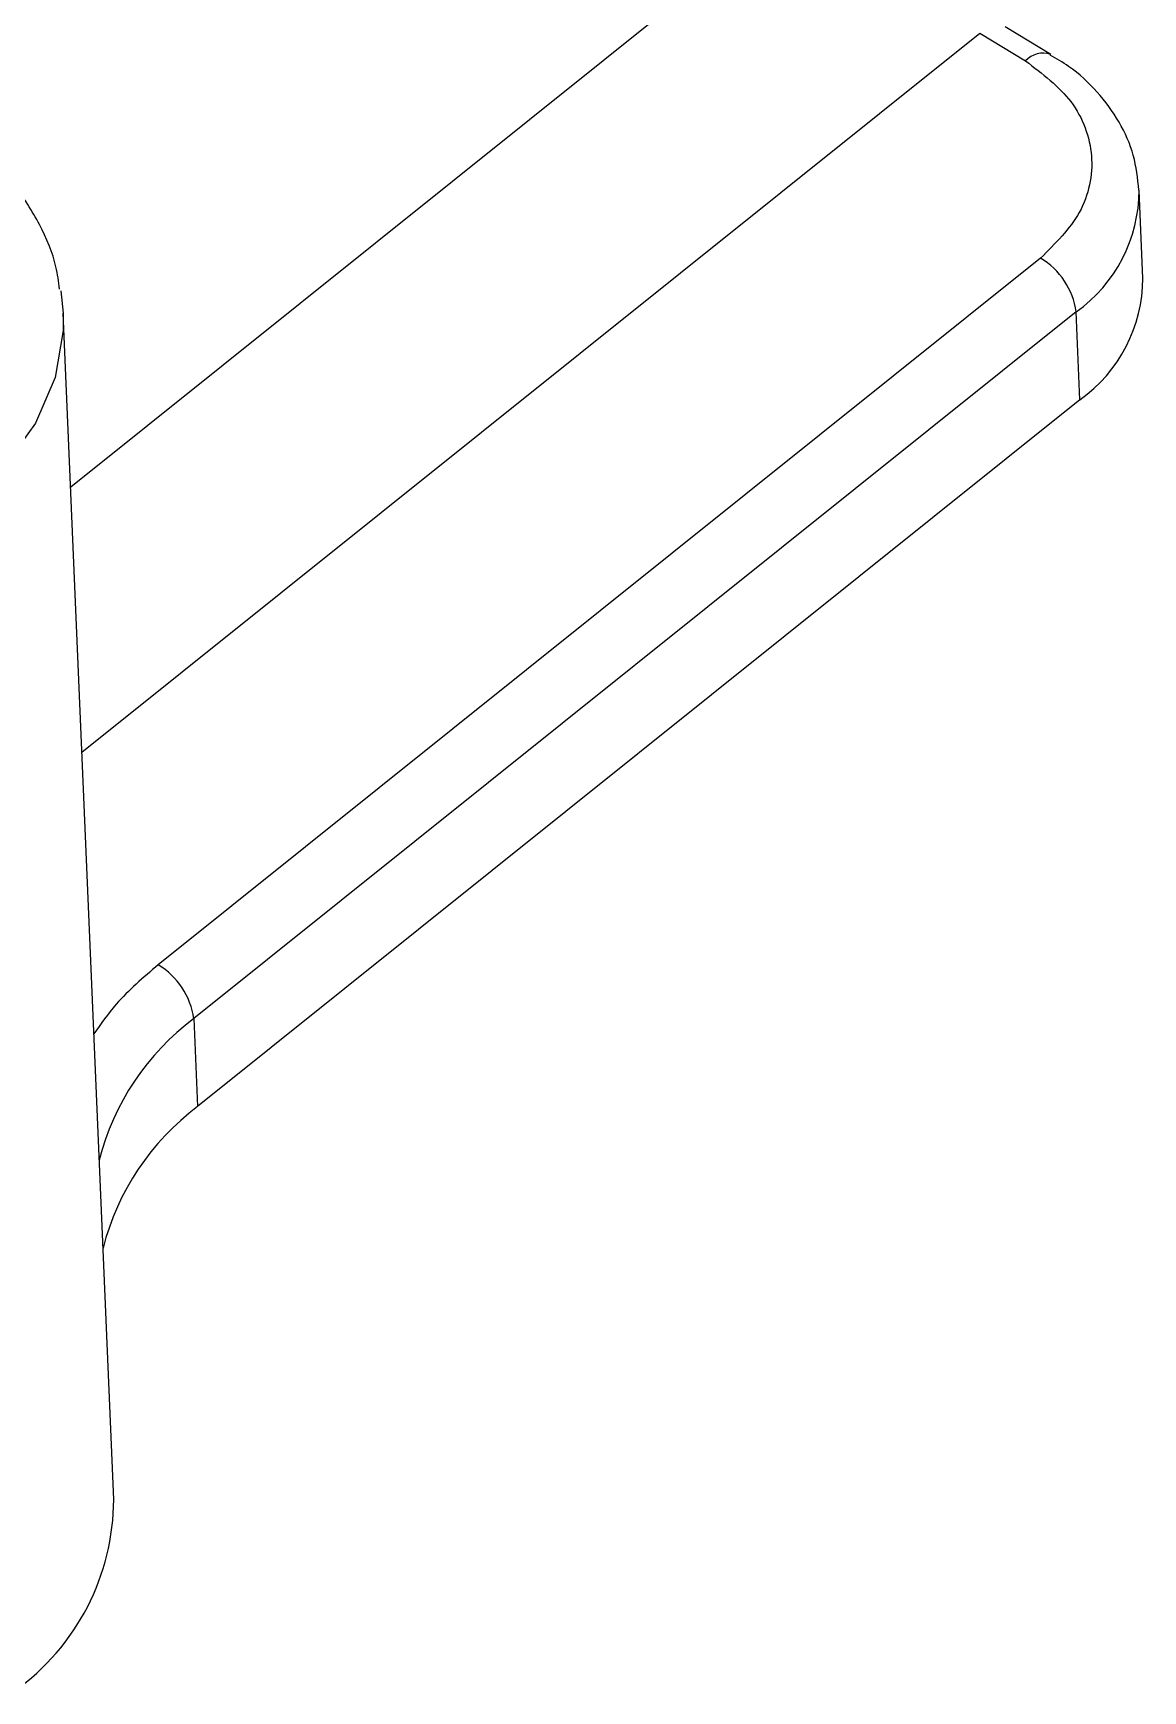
# Model space of a CAD drawing. Header units: millimetres. Extents: x -206 to 279, y 0 to 384.
# Drawn here: x -68.38 to -56.34, y 244.3 to 262.27 of the extents above; entities that cross this region are included whole.
import ezdxf

# ---------------------------------------------------------------- set-up
doc = ezdxf.new("R2010")
doc.units = ezdxf.units.MM

msp = doc.modelspace()

# ---------------------------------------------------------------- linework, layer by layer
at = {"color": 8, "linetype": 'Continuous', "lineweight": 25}
for p, q in [((-67.9689, 257.3498), (-59.4003, 264.2092)), ((-67.8464, 254.4725), (-58.1106, 262.2663))]:
    msp.add_line(p, q, dxfattribs=at)
at = {"color": 7, "linetype": 'Continuous', "lineweight": 25}
for p, q in [((-57.3403, 262.0356), (-57.8359, 262.3366)), ((-58.1106, 262.2663), (-57.615, 261.9654)), ((-56.3427, 259.6105), (-56.3832, 260.5628)), ((-57.4519, 259.8283), (-67.0198, 252.1688)), ((-68.0738, 259.4749), (-68.049, 259.2319)), ((-57.065, 259.2455), (-66.6329, 251.586)), ((-57.0244, 258.2932), (-57.065, 259.2455)), ((-67.5019, 246.3761), (-68.049, 259.2319)), ((-57.0244, 258.2932), (-66.5924, 250.6337)), ((-66.6329, 251.586), (-66.5924, 250.6337))]:
    msp.add_line(p, q, dxfattribs=at)
at = {"color": 8, "linetype": 'Continuous', "lineweight": 25, "flags": 128}
msp.add_lwpolyline([(-68.049, 259.2319), (-68.0495, 259.0447), (-68.138, 258.5343), (-68.3513, 258.0397), (-68.6829, 257.576), (-69.1228, 257.1571), (-69.6575, 256.7958), (-70.2708, 256.5031), (-70.9441, 256.2879), (-71.657, 256.1567), (-72.3877, 256.1136), (-73.1141, 256.1597), (-73.8141, 256.2938), (-74.4664, 256.5117), (-75.0513, 256.8069)], dxfattribs=at)
at = {"color": 8, "linetype": 'Continuous', "lineweight": 25}
for centre, radius, start, end in [((-57.4231, 261.7889), 0.2607, 71.90923, 137.40592), ((-58.0071, 260.568), 1.6238, 305.46507, 359.89932), ((-64.9925, 249.3793), 2.7497, 126.62708, 165.82081)]:
    msp.add_arc(centre, radius, start, end, dxfattribs=at)
at = {"color": 7, "linetype": 'Continuous', "lineweight": 25}
for centre, radius, start, end in [((-57.8765, 259.1266), 0.8202, 8.33288, 58.82205), ((-57.967, 259.6161), 1.6244, 305.46964, 359.8029), ((-67.4444, 251.4671), 0.8202, 8.33288, 58.82205), ((-64.9289, 248.4116), 2.7758, 126.81917, 165.62873), ((-70.0602, 246.3849), 2.5584, 305.46964, 359.8029)]:
    msp.add_arc(centre, radius, start, end, dxfattribs=at)
for points, knots in [([(-57.615, 261.9654), (-57.4317, 261.8268), (-57.1498, 261.6137), (-56.9553, 261.2415), (-56.8841, 260.9352), (-56.9081, 260.6233), (-57.0443, 260.2315), (-57.2913, 259.9871), (-57.4519, 259.8283)], [0, 0, 0, 0, 0.2394568, 0.3683607, 0.5, 0.6316393, 0.7605432, 1, 1, 1, 1]), ([(-56.3862, 260.5658), (-56.3998, 260.6927), (-56.4271, 260.9484), (-56.5893, 261.3098), (-56.829, 261.6338), (-57.0866, 261.8771), (-57.279, 261.9898), (-57.3467, 262.0295)], [0, 0, 0, 0, 0.2167539, 0.4365916, 0.658579, 0.8799261, 1, 1, 1, 1]), ([(-68.0889, 259.4936), (-68.0995, 259.5739), (-68.1309, 259.8144), (-68.2953, 260.1974), (-68.569, 260.6289), (-68.9347, 261.0144), (-69.2594, 261.2639), (-69.4531, 261.3842), (-69.4887, 261.4063)], [0, 0, 0, 0, 0.105986, 0.3173515, 0.5298952, 0.744731, 0.953106, 1, 1, 1, 1])]:
    msp.add_open_spline(points, degree=3, knots=knots, dxfattribs=at)
at = {"color": 8, "linetype": 'Continuous', "lineweight": 25}
msp.add_open_spline([(-67.0198, 252.1688), (-67.1812, 252.0311), (-67.4533, 251.7989), (-67.6404, 251.5302), (-67.7166, 251.4208)], degree=3, knots=[0, 0, 0, 0, 0.5929792, 1, 1, 1, 1], dxfattribs=at)

doc.saveas('drawing.dxf')
